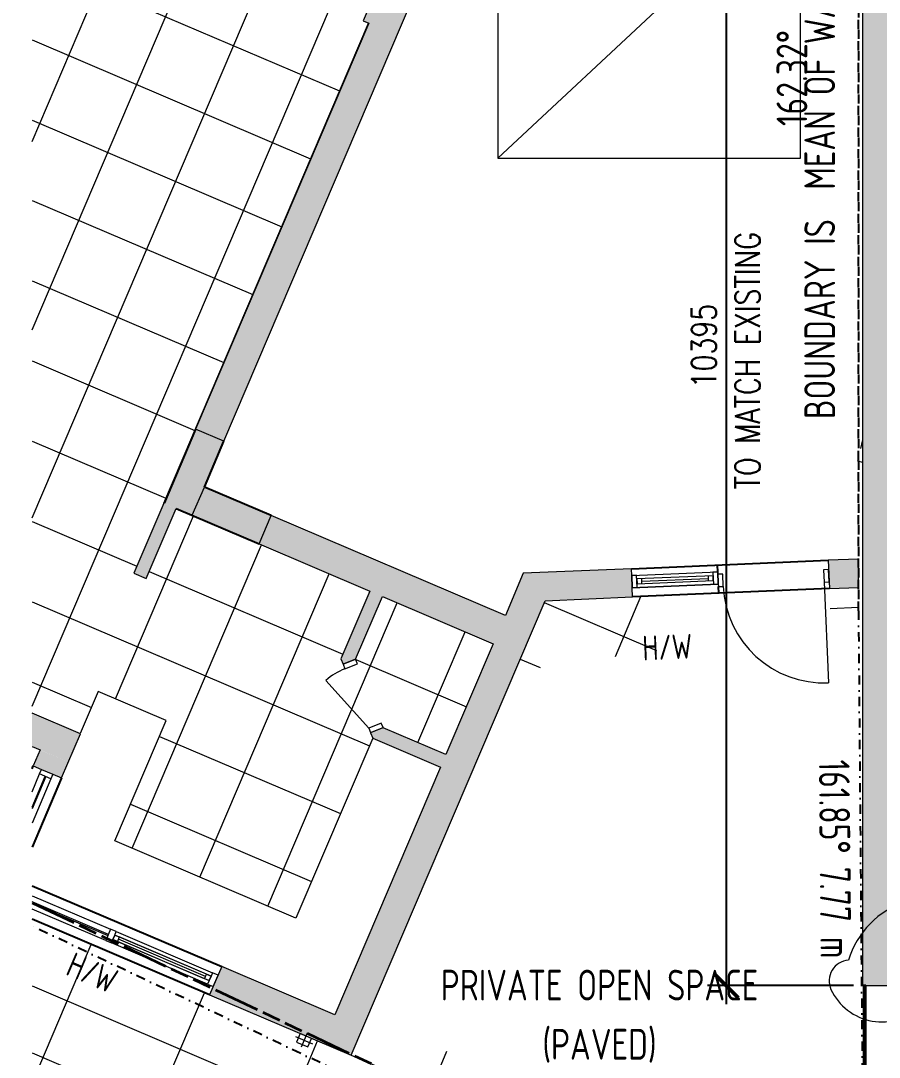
# Model space of a CAD drawing. Header units: millimetres. Extents: x -39027 to 364494, y -35256 to 94895.
# Drawn here: x 194223 to 201200, y -6288 to 2136 of the extents above; entities that cross this region are included whole.
import ezdxf

# ---------------------------------------------------------------- set-up
doc = ezdxf.new("R2010")
doc.units = ezdxf.units.MM
doc.header["$LTSCALE"] = 25
doc.header["$PDMODE"] = 3
for name, pattern in [('BG_Dash 3mm Loose', [6, 3, -3]), ('BG_Dash Dot 3mm', [7, 3, -2, 0, -2]), ('BG_Double Dash', [33, 15, -2, 6, -2, 6, -2])]:
    doc.linetypes.add(name, pattern=pattern)
for name, color, linetype, lineweight in [('A-DETL', 90, 'Continuous', 9), ('A-DETL-GENF', 92, 'Continuous', 5), ('A-DOOR', 3, 'Continuous', 5), ('A-DOOR-FRAM', 3, 'Continuous', 5), ('A-FLOR', 1, 'Continuous', 5), ('A-FLOR-PATT', 8, 'Continuous', 5), ('A-GLAZ', 3, 'Continuous', 5), ('C-PROP-LINE', 91, 'BG_Dash Dot 3mm', 25), ('C-PROP-LINE-IDEN', 91, 'Continuous', 5), ('C-TOPO-MINR', 7, 'BG_Dash 3mm Loose', 9), ('G-ANNO-TEXT', 231, 'Continuous', 5), ('P-SANR-FIXT', 6, 'Continuous', 5), ('Q-CASE', 31, 'Continuous', 13), ('REVISION CLOUD', 132, 'Continuous', 5)]:
    doc.layers.add(name, color=color, linetype=linetype, lineweight=lineweight)
for name, color, linetype in [('dla-txt-d-25', 3, 'Continuous'), ('Hatch-35', 2, 'Continuous'), ('Wall-35', 2, 'Continuous')]:
    doc.layers.add(name, color=color, linetype=linetype)
doc.styles.add('DLA-NOTES', font='romans.shx', dxfattribs={"width": 0.8})
doc.styles.add('ISOCPEUR_1', font='isocpeur.ttf', dxfattribs={"width": 0.75, "height": 700})
doc.styles.add('ISOCPEUR_2', font='isocpeur.ttf', dxfattribs={"width": 0.75, "height": 1000})
doc.dimstyles.new('DLA100', dxfattribs={"dimscale": 100, "dimtxt": 2, "dimasz": 2, "dimexe": 1.5, "dimexo": 2, "dimgap": 0.8, "dimtad": 1, "dimdec": 0, "dimdsep": 46, "dimtxsty": 'DLA-NOTES', "dimblk1": 'ARCHTICK', "dimblk2": 'ARCHTICK', "dimsah": 1, "dimcen": 2, "dimdle": 1.5, "dimclrd": 256, "dimclre": 256, "dimclrt": 7, "dimaunit": 1, "dimadec": 0, "dimazin": 0, "dimtfac": 1, "dimtdec": 0, "dimtmove": 2, "dimatfit": 3, "dimldrblk": 'ARCHTICK', "dimfxl": 1, "dimtolj": 1, "dimtzin": 0, "dimarcsym": 0})

# ---------------------------------------------------------------- blocks, each defined once
blk = doc.blocks.new('WINDOW_awning_1 panel_O - 1100 X 900-1608239-PROPOSED GROUND FLOOR PLAN')
at = {"layer": 'A-GLAZ'}
for p, q in [((-350, 60), (350, 60)), ((-350, -40), (-350, 60)), ((-310, 60), (-350, 60)), ((-350, 60), (-350, -40)), ((-310, -40), (-310, 60)), ((-310, 30), (-310, -10)), ((310, 30), (-310, 30)), ((-270, -10), (-270, 30)), ((-270, 10), (270, 10)), ((270, 30), (270, -10)), ((350, 60), (310, 60)), ((310, 60), (310, -40)), ((310, -10), (310, 30)), ((350, 60), (350, -40)), ((350, -40), (350, 60)), ((350, -40), (-350, -40)), ((-350, -40), (-310, -40)), ((-310, -10), (310, -10)), ((310, -40), (350, -40))]:
    blk.add_line(p, q, dxfattribs=at)
at = {"layer": 'A-GLAZ', "lineweight": 5}
for p, q in [((-350, 60), (350, 60)), ((-350, -40), (350, -40))]:
    blk.add_line(p, q, dxfattribs=at)
blk = doc.blocks.new('CASEWORK_Base_Bench Unit_U-Shape - 1-1065941-PROPOSED GROUND FLOOR PLAN')
at = {"layer": 'Q-CASE'}
for p, q in [((-1255.3, -600), (334.7, -600)), ((334.7, -600), (334.7, -2200)), ((334.7, -2200), (-727.3, -2200)), ((-727.3, -2200), (-727.3, -2800)), ((-727.3, -2800), (-356.1, -2800))]:
    blk.add_line(p, q, dxfattribs=at)
blk = doc.blocks.new('DOOR_HINGED_EXT_single - 2040 x 820 Flush-2520410-PROPOSED GROUND FLOOR PLAN')
at = {"layer": 'A-DETL-GENF'}
blk.add_line((415.1, -110), (415.1, -930), dxfattribs=at)
blk.add_arc((415.1, -110), 820, 180, 270, dxfattribs=at)
at = {"layer": 'A-DOOR-FRAM'}
for p, q in [((-404.9, -10), (-444.9, -10)), ((-404.9, -110), (-404.9, -10)), ((455.1, -10), (415.1, -10)), ((415.1, -10), (415.1, -110)), ((455.1, -110), (455.1, -10)), ((-444.9, -90), (-444.9, -110)), ((-444.9, -110), (-404.9, -110)), ((415.1, -110), (455.1, -110))]:
    blk.add_line(p, q, dxfattribs=at)
blk = doc.blocks.new('DOOR_HINGED_INT_single - Flush 2040 x 520-1067418-PROPOSED GROUND FLOOR PLAN')
at = {"layer": 'A-DETL-GENF'}
blk.add_line((265.1, -55), (-223.5, -232.9), dxfattribs=at)
blk.add_arc((265.1, -55), 520, 180, 200, dxfattribs=at)
at = {"layer": 'A-DOOR-FRAM'}
for p, q in [((-254.9, 55), (-294.9, 55)), ((-294.9, 55), (-294.9, -55)), ((-254.9, -55), (-254.9, 55)), ((305.1, 55), (265.1, 55)), ((265.1, 55), (265.1, -55)), ((305.1, -55), (305.1, 55)), ((-294.9, -55), (-254.9, -55)), ((265.1, -55), (305.1, -55))]:
    blk.add_line(p, q, dxfattribs=at)
blk = doc.blocks.new('PLUMB_DP_Square - 100x75-1517378-PROPOSED GROUND FLOOR PLAN')
at = {"layer": 'P-SANR-FIXT'}
for p, q in [((0, 950), (0, 825)), ((-75, 887.5), (75, 887.5)), ((50, 925), (-50, 925)), ((-50, 925), (-50, 850)), ((-50, 850), (50, 850)), ((50, 850), (50, 925))]:
    blk.add_line(p, q, dxfattribs=at)
blk = doc.blocks.new('WINDOW_fixed_GENERIC - 1100x900-2172734-PROPOSED GROUND FLOOR PLAN')
at = {"layer": 'A-GLAZ'}
for p, q in [((-450, 48.2), (-410, 48.2)), ((-450, -51.8), (-450, 48.2)), ((-410, 48.2), (-410, -51.8)), ((-410, -3), (-410, 3)), ((-410, 3), (-124.3, 3)), ((-410, -51.8), (-450, -51.8)), ((-138.4, -3), (-410, -3))]:
    blk.add_line(p, q, dxfattribs=at)
at = {"layer": 'A-GLAZ', "lineweight": 5}
for p, q in [((-410, 48.2), (-18.4, 48.2)), ((-252.9, -51.8), (-410, -51.8))]:
    blk.add_line(p, q, dxfattribs=at)
blk = doc.blocks.new('WINDOW_awning_2 panel_OF - 1100x1800-2172834-PROPOSED GROUND FLOOR PLAN')
at = {"layer": 'A-GLAZ'}
for p, q in [((-850, 50), (-900, 50)), ((-900, 50), (-900, -50)), ((-850, 20), (-850, 50)), ((0, 20), (-850, 20)), ((-850, 20), (-850, -20)), ((-850, -20), (-850, 20)), ((-850, 20), (-810, 20)), ((-810, 20), (-810, -20)), ((-40, -20), (-40, 20)), ((-40, 20), (0, 20)), ((50, 50), (0, 50)), ((0, 50), (0, 20)), ((0, -20), (0, 20)), ((0, 20), (0, -20)), ((50, -50), (50, 50)), ((720.5, 5), (50, 5)), ((50, 5), (50, -5)), ((-900, -50), (-850, -50)), ((-850, -20), (0, -20)), ((-810, -20), (-850, -20)), ((-850, -50), (-850, -20)), ((-810, 0), (-40, 0)), ((0, -20), (-40, -20)), ((0, -20), (0, -50)), ((0, -50), (50, -50)), ((50, -5), (724.7, -5))]:
    blk.add_line(p, q, dxfattribs=at)
at = {"layer": 'A-GLAZ', "lineweight": 5}
for p, q in [((-850, 50), (0, 50)), ((-810, 20), (-40, 20)), ((50, 50), (701.3, 50)), ((0, -50), (-850, -50)), ((-810, -20), (-40, -20)), ((743.9, -50), (50, -50))]:
    blk.add_line(p, q, dxfattribs=at)
blk = doc.blocks.new('DOOR_GARAGE_panel lift - 2100x2400-2531457-PROPOSED GROUND FLOOR PLAN')
at = {"layer": 'A-DOOR', "lineweight": 5}
for p, q in [((-1230, -2415), (1230, -115)), ((-1230, -115), (-1230, -2415)), ((1230, -2415), (1230, -115)), ((-1230, -2415), (1230, -2415))]:
    blk.add_line(p, q, dxfattribs=at)
at = {"layer": 'A-DOOR'}
for p, q in [((-1230, -115), (-1230, -165)), ((-1230, -165), (-1210, -165)), ((-1225, -160), (-1225, -120)), ((-1225, -120), (-1210, -120)), ((1225, -120), (-1225, -120)), ((-1225, -120), (-1225, -160)), ((-1210, -160), (-1225, -160)), ((-1225, -160), (1225, -160)), ((-1210, -120), (-1210, -115)), ((-1210, -165), (-1210, -160)), ((1210, -115), (1210, -120)), ((1210, -120), (1225, -120)), ((1225, -160), (1210, -160)), ((1210, -160), (1210, -165)), ((1210, -165), (1230, -165)), ((1225, -120), (1225, -160)), ((1225, -160), (1225, -120)), ((1230, -165), (1230, -115))]:
    blk.add_line(p, q, dxfattribs=at)
blk = doc.blocks.new('Family - ___-1009153-PROPOSED GROUND FLOOR PLAN')
at = {"layer": 'C-PROP-LINE'}
for q in [(-745.7, 4650.2), (-681.9, -10468.1)]:
    blk.add_line((-745.7, -2698.3), q, dxfattribs=at)
blk = doc.blocks.new('Family - ___-2269169-PROPOSED GROUND FLOOR PLAN')
at = {"layer": 'C-PROP-LINE'}
for p, q in [((-745.7, 4650.2), (-745.7, -2698.3)), ((-745.7, -2698.3), (-681.6, -10502.6))]:
    blk.add_line(p, q, dxfattribs=at)
blk = doc.blocks.new('Family - ___-2269460-PROPOSED GROUND FLOOR PLAN')
at = {"layer": 'C-PROP-LINE'}
blk.add_line((99.7, -8847.8), (-7462.2, -5260.4), dxfattribs=at)
blk = doc.blocks.new('_ARCHTICK')
at = {"color": 0, "linetype": 'ByBlock', "const_width": 0.15}
blk.add_lwpolyline([(-0.5, -0.5), (0.5, 0.5)], dxfattribs=at)
blk = doc.blocks.new('*D1225')
at = {"layer": 'Defpoints', "color": 0, "transparency": 16777216}
for p in [(201066.8, 4689.9), (199955.1, -5705.3), (201190.5, -5705.3)]:
    blk.add_point(p, dxfattribs=at)
at = {"layer": 'dla-txt-d-25', "lineweight": -2, "transparency": 16777216}
for p, q in [((199955.1, 4839.9), (199955.1, -5855.3)), ((200866.8, 4689.9), (199805.1, 4689.9)), ((200990.5, -5705.3), (199805.1, -5705.3))]:
    blk.add_line(p, q, dxfattribs=at)
at = {"layer": 'dla-txt-d-25', "lineweight": -2, "transparency": 16777216, "xscale": 200, "yscale": 200, "zscale": 200}
for p, rotation in [((199955.1, 4689.9), 90), ((199955.1, -5705.3), 270)]:
    blk.add_blockref('_ARCHTICK', p, dxfattribs=dict(at, rotation=rotation))
at = {"layer": 'dla-txt-d-25', "color": 7, "transparency": 16777216, "insert": (199775.1, -507.7), "char_height": 200, "attachment_point": 5, "rotation": 90, "style": 'DLA-NOTES'}
blk.add_mtext('\\A1;10395', dxfattribs=at)

msp = doc.modelspace()

# ---------------------------------------------------------------- hatches: boundary and pattern name
at = {"layer": 'A-FLOR-PATT', "lineweight": 5}
h = msp.add_hatch(dxfattribs=at)
h.set_pattern_fill('FP_31', color=256, style=0, pattern_type=2)
h.set_pattern_definition([(156.899, (197055.87, 1462.9), (-235.41, -551.89), []), (246.899, (197055.87, 1462.9), (551.89, -235.41), [])])
h.paths.add_polyline_path([(196460, -5156.3), (197083.8, -3693.8), (197051.2, -3612.7), (197153.3, -3571.6), (197168.9, -3610.4), (197678.9, -3828), (198063.4, -2926.6), (197162, -2542.1), (196944.4, -3052), (196959.3, -3089.2), (196857.3, -3130.2), (196825.4, -3050.8), (197060.8, -2498.9), (195486.6, -1827.4), (195243.4, -2397.7), (195142.2, -2354.6), (197049.9, 2117.8), (194315.1, 3284.3), (194315.1, -3490.4), (194707.4, -3657.7), (194853.1, -3316.3), (195405, -3551.7), (194988.3, -4528.5), (196036.3, -4975.6)], flags=0)
h.paths.add_polyline_path([(194315.1, 3499.4), (194625.3, 4226.7), (194588.5, 4242.4), (194610.1, 4293), (194315.1, 4418.8), (194315.1, 3521.9)], flags=0)
h.paths.add_polyline_path([(194315.1, 5882.5), (194404.8, 6092.8), (194354.2, 6114.4), (194369.9, 6151.2), (194315.1, 6174.6), (194315.1, 5917)], flags=0)
h = msp.add_hatch(dxfattribs=at)
h.set_pattern_fill('FP_32', color=256, style=0, pattern_type=2)
h.set_pattern_definition([(336.899, (196304.36, -4383.2), (196.177, 459.907), []), (66.9, (196304.4, -4383.2), (-919.81, 392.35), [])])
h.paths.add_polyline_path([(197872.6, -8479.1), (199023.9, -7215.7), (199098.3, -7196), (197093.6, -5837.3), (196908.3, -6271.6), (194315.1, -5165.5), (194315.1, -6791.4), (197757.6, -8424.5)], flags=0)
h.paths.add_polyline_path([(198239.5, -3150.8), (199512.6, -2962.6), (199370.5, -2539.6), (198484.1, -2577.5), (198256.4, -3111.3)], flags=0)
at = {"layer": 'Hatch-35'}
h = msp.add_hatch(color=256, dxfattribs=at)
h.dxf.hatch_style = 1
h.paths.add_polyline_path([(201315.5, -2600.1), (202924, -2600.1), (202924, -2572.6), (202597.8, -2572.6), (202597.8, -2542.6), (202924, -2542.6), (202924, -2510.1), (201315.5, -2510.1), (201315.5, -1510.1), (203855.5, -1510.1), (203855.5, -2510.1), (203744, -2510.1), (203744, -2600.1), (205235.5, -2600.1), (205235.5, -2510.1), (204935.5, -2510.1), (204935.5, -2427.5), (204845.5, -2427.5), (204845.5, -2510.1), (203945.5, -2510.1), (203945.5, 470.3), (204093.1, 470.3), (204093.1, 560.3), (203945.5, 560.3), (203945.5, 990.3), (203194.8, 990.3), (203194.8, 900.3), (203855.5, 900.3), (203855.5, 900.3), (203855.5, -379.6), (203855.5, -822.7), (203864.4, -822.7), (203864.4, -1166.7), (203855.5, -1420.1), (201315.5, -1420.1), (201315.5, 900.3), (202374.8, 900.3), (202374.8, 933.9), (201944.1, 933.9), (201944.1, 963.9), (202374.8, 963.9), (202374.8, 990.3), (201315.5, 990.3), (201315.5, 4439.9), (202365.5, 4439.9), (202365.5, 4689.9), (201065.5, 4689.9), (201065.5, -5704.3), (201315.5, -5704.3)])
at = {"layer": 'Wall-35'}
h = msp.add_hatch(color=256, dxfattribs=at)
h.paths.add_polyline_path([(197282.1, 2018.7), (197380.2, 2248.7), (197104.2, 2366.4), (197006.1, 2136.4), (197168.6, 2067.1)], flags=0)
h.paths.add_polyline_path([(194522.6, 3195.8), (194620.7, 3425.7), (194565.5, 3449.3), (194467.4, 3219.3)], flags=0)
for points in [[(195874.6, -1280.9), (197282.1, 2018.7), (197052.1, 2116.8), (195644.7, -1182.8), (195715.7, -1213.1)], [(195617.7, -1883.3), (195874.6, -1280.9), (195644.7, -1182.8), (195387.7, -1785.3), (195581.9, -1868.1)], [(196160.4, -2114.8), (196258.4, -1884.9), (195715.7, -1653.4), (195617.7, -1883.3), (195715.7, -1925.2)], [(195243.4, -2397.7), (195486.6, -1827.4), (195385, -1785.3), (195142.2, -2354.6)], [(198063.4, -2926.6), (198161.5, -2696.6), (196258.4, -1884.9), (196160.4, -2114.8), (197988.8, -2894.8)], [(197006.4, -6041.6), (198584.1, -2343), (198307.3, -2354.8), (196776.5, -5943.6)], [(196842.4, -3093.1), (196945, -3050.8), (197162, -2542.1), (197060.8, -2498.9), (196825.9, -3052), (196840.8, -3089.2)], [(194610.3, -3888.1), (194707.4, -3657.7), (194315.1, -3490.4), (194315.1, -3762.2), (194609.3, -3887.7)], [(197635.7, -3929.2), (197678.9, -3828), (197166.5, -3609.4), (197066.1, -3649.8), (197083.8, -3693.8), (197618.5, -3921.8)], [(194555.1, -4017.6), (194609.3, -3887.7), (194380, -3791), (194325.1, -3919.5), (194554.1, -4017.2)], [(196908.3, -6271.6), (197006.4, -6041.6), (195856.7, -5551.2), (195758.6, -5781.2), (196494, -6094.9)]]:
    msp.add_hatch(color=256, dxfattribs=at).paths.add_polyline_path(points, flags=0)
h = msp.add_hatch(color=256, dxfattribs=at)
h.paths.add_polyline_path([(198484.1, -2577.5), (199196.2, -2547), (199186.4, -2317.2), (198584.1, -2343), (198526.2, -2478.6)], flags=0)
h.paths.add_polyline_path([(200794.8, -2478.7), (201031.6, -2468.6), (201031.6, -2238.4), (200784.9, -2248.9), (200794.8, -2478.6)], flags=0)

# ---------------------------------------------------------------- linework, layer by layer
at = {"layer": 'A-DETL', "lineweight": 15}
msp.add_line((201031.6, -2633.6), (200801.8, -2643.5), dxfattribs=at)
at = {"layer": 'A-DETL', "linetype": 'BG_Double Dash', "lineweight": 35}
msp.add_line((194315.1, -5032.6), (216935.3, -15763.4), dxfattribs=at)
at = {"layer": 'A-FLOR'}
for p, q in [((195385.4, -1784.3), (197049.9, 2117.8)), ((197168.2, -3608.7), (197168.9, -3610.4))]:
    msp.add_line(p, q, dxfattribs=at)
at = {"layer": 'C-TOPO-MINR'}
for p, q in [((201065.5, -1268.5), (201023.8, -1441.5)), ((201023.8, -1441.5), (201065.5, -1452.2))]:
    msp.add_line(p, q, dxfattribs=at)
at = {"layer": 'REVISION CLOUD'}
msp.add_lwpolyline([(202079.4, -5130.8, 0.520567), (200950.4, -5499, 0.520567), (200807.8, -5736.5, 0.520567), (201544.6, -5867.1, 0.520567), (202305.1, -5890.9, 0.520567), (203113.2, -5890.9, 0.520567), (202911.2, -5380.2, 0.520567)], format="xyb", close=True, dxfattribs=at)
at = {"layer": 'Wall-35', "lineweight": 15}
for p, q in [((201065.5, 4689.9), (201065.5, -5704.3)), ((195874.6, -1280.9), (197836.7, 3318.9)), ((197104.2, 2366.4), (197006.1, 2136.4)), ((197052.1, 2116.8), (195644.7, -1182.8)), ((197006.1, 2136.4), (197052.1, 2116.8)), ((195874.6, -1280.9), (195644.7, -1182.8)), ((195385.4, -1784.3), (195142.2, -2354.6)), ((195243.4, -2397.7), (195486.6, -1827.4)), ((195387.7, -1785.3), (195385.4, -1784.3)), ((196160.4, -2114.8), (196258.4, -1884.9)), ((198161.5, -2696.6), (196258.4, -1884.9)), ((196160.4, -2114.8), (197060.8, -2498.9)), ((201031.6, -2238.4), (200784.9, -2248.9)), ((200784.9, -2248.9), (200794.8, -2478.7)), ((201031.6, -2468.6), (201031.6, -2238.4)), ((195142.2, -2354.6), (195243.4, -2397.7)), ((198307.3, -2354.8), (198161.5, -2696.6)), ((199186.4, -2317.2), (198307.3, -2354.8)), ((199188.7, -2372.2), (199186.4, -2317.2)), ((197060.8, -2498.9), (196825.4, -3050.8)), ((199196.2, -2547), (199193, -2472.1)), ((200794.8, -2478.7), (201031.6, -2468.6)), ((196908.3, -6271.6), (198484.1, -2577.5)), ((196944.4, -3052), (197162, -2542.1)), ((197162, -2542.1), (198063.4, -2926.6)), ((198484.1, -2577.5), (199196.2, -2547)), ((198063.4, -2926.6), (197678.9, -3828)), ((196825.4, -3050.8), (196842.4, -3093.1)), ((196842.4, -3093.1), (196944.4, -3052)), ((194708.4, -3658.1), (194315.1, -3490.4)), ((197166.5, -3609.4), (197066.1, -3649.8)), ((197678.9, -3828), (197168.9, -3610.4)), ((194555.1, -4017.6), (194708.4, -3658.1)), ((197066.1, -3649.8), (197083.8, -3693.8)), ((197083.8, -3693.8), (197635.7, -3929.2)), ((194315.1, -3762.2), (194380.4, -3790)), ((194380.4, -3790), (194325.1, -3919.5)), ((194325.1, -3919.5), (194392.4, -3948.2)), ((197635.7, -3929.2), (196776.5, -5943.6)), ((194484.4, -3987.4), (194555.1, -4017.6)), ((195856.7, -5551.2), (195758.6, -5781.2)), ((196776.5, -5943.6), (195856.7, -5551.2)), ((201065.5, -5704.3), (201315.5, -5704.3)), ((195758.6, -5781.2), (196908.3, -6271.6))]:
    msp.add_line(p, q, dxfattribs=at)
at = {"layer": 'Wall-35'}
for p, q in [((195644.7, -1182.8), (195387.7, -1785.3)), ((195715.7, -1653.4), (195874.6, -1280.9)), ((196258.4, -1884.9), (195715.7, -1653.4)), ((195486.6, -1827.4), (196160.4, -2114.8)), ((199186.4, -2317.2), (200784.9, -2248.9)), ((199888.1, -2342.3), (199885.8, -2287.4)), ((200794.8, -2478.7), (199196.2, -2547)), ((199895.6, -2517.2), (199893.2, -2462.2)), ((194315.1, -3943), (194325.1, -3919.5)), ((194555.1, -4017.6), (194315.1, -4580.2)), ((194315.1, -4893.7), (195856.7, -5551.2)), ((195758.6, -5781.2), (194315.1, -5165.5)), ((201092.6, -5705.4), (201072.6, -5705.4)), ((201072.6, -5705.4), (201072.6, -10479.6)), ((201092.6, -10489.1), (201092.6, -5705.4))]:
    msp.add_line(p, q, dxfattribs=at)
at = {"layer": 'Wall-35', "lineweight": 5}
msp.add_line((195617.7, -1883.3), (195715.7, -1653.4), dxfattribs=at)

# ---------------------------------------------------------------- block references
at = {"layer": 'A-DOOR'}
msp.add_blockref('DOOR_GARAGE_panel lift - 2100x2400-2531457-PROPOSED GROUND FLOOR PLAN', (199331.6, 3433.9), dxfattribs=at)
for name, p, rotation in [('DOOR_HINGED_EXT_single - 2040 x 820 Flush-2520410-PROPOSED GROUND FLOOR PLAN', (200333, -2333.3), 2.446577006943471), ('DOOR_HINGED_INT_single - Flush 2040 x 520-1067418-PROPOSED GROUND FLOOR PLAN', (197003.4, -3346.1), 291.899377919427)]:
    msp.add_blockref(name, p, dxfattribs=dict(at, rotation=rotation))
at = {"layer": 'A-GLAZ'}
for name, p, rotation in [('WINDOW_awning_1 panel_O - 1100 X 900-1608239-PROPOSED GROUND FLOOR PLAN', (199541, -2417.2), 2.446577006943471), ('WINDOW_fixed_GENERIC - 1100x900-2172734-PROPOSED GROUND FLOOR PLAN', (194263.6, -4382.5), 246.899377919427), ('WINDOW_awning_2 panel_OF - 1100x1800-2172834-PROPOSED GROUND FLOOR PLAN', (194979.8, -5313.1), 156.8993779194334)]:
    msp.add_blockref(name, p, dxfattribs=dict(at, rotation=rotation))
at = {"layer": 'C-PROP-LINE'}
for name in ['Family - ___-1009153-PROPOSED GROUND FLOOR PLAN', 'Family - ___-2269169-PROPOSED GROUND FLOOR PLAN', 'Family - ___-2269460-PROPOSED GROUND FLOOR PLAN']:
    msp.add_blockref(name, (201777.3, 39.7), dxfattribs=at)
at = {"layer": 'P-SANR-FIXT', "rotation": 336.8993779194271}
msp.add_blockref('PLUMB_DP_Square - 100x75-1517378-PROPOSED GROUND FLOOR PLAN', (196177.5, -6965.5), dxfattribs=at)
at = {"layer": 'Q-CASE', "rotation": 246.8993779194043}
msp.add_blockref('CASEWORK_Base_Bench Unit_U-Shape - 1-1065941-PROPOSED GROUND FLOOR PLAN', (197143.2, -5083.8), dxfattribs=at)

# ---------------------------------------------------------------- texts
at = {"layer": 'C-PROP-LINE-IDEN', "char_height": 250, "line_spacing_factor": 1.153846, "style": 'ISOCPEUR_1'}
for s, insert, width, attachment_point, rotation in [('162.32°', (200365.8, 2060.7), 936, 3, 90), ('161.85°', (200965.5, -4632), 891, 3, 270.47073), ('7.77 m', (200966.5, -4739.6), 870, 1, 270.47073)]:
    msp.add_mtext(s, dxfattribs=dict(at, insert=insert, width=width, attachment_point=attachment_point, rotation=rotation))
at = {"layer": 'dla-txt-d-25', "insert": (200030.2, -1672.9), "char_height": 200, "attachment_point": 1, "rotation": 90, "style": 'DLA-NOTES'}
msp.add_mtext_dynamic_manual_height_columns('TO MATCH EXISTING', width=3745.115, gutter_width=1000, heights=[0], dxfattribs=at)
at = {"layer": 'G-ANNO-TEXT', "color": 7, "lineweight": 13, "insert": (200591.5, 745.4), "char_height": 250, "width": 4236, "attachment_point": 2, "rotation": 90, "line_spacing_factor": 1.153846, "style": 'ISOCPEUR_1'}
msp.add_mtext('BOUNDARY IS  MEAN OF WALL', dxfattribs=at)
at = {"layer": 'G-ANNO-TEXT', "color": 7, "lineweight": 15, "char_height": 200, "width": 465.6, "attachment_point": 2, "line_spacing_factor": 1.153846, "style": 'ISOCPEUR_2'}
for insert, rotation in [((199473.7, -2854.8), 2.44658), ((194843.1, -5509), 336.89938)]:
    msp.add_mtext('H/W', dxfattribs=dict(at, insert=insert, rotation=rotation))
at = {"layer": 'G-ANNO-TEXT', "color": 7, "lineweight": 13, "insert": (198926.8, -5576.5), "char_height": 250, "width": 3003, "attachment_point": 2, "line_spacing_factor": 1.153846, "style": 'ISOCPEUR_1'}
msp.add_mtext('PRIVATE OPEN SPACE\\P(PAVED)', dxfattribs=at)

# ---------------------------------------------------------------- dimensions: what is measured, and where the dimension line sits
at = {"layer": 'dla-txt-d-25'}
dim = msp.add_linear_dim(base=(199955.1, -5705.3), p1=(201066.8, 4689.9), p2=(201190.5, -5705.3), angle=90, dimstyle='DLA100', dxfattribs=at)
dim.commit()
dim.dimension.update_dxf_attribs({"geometry": '*D1225', "text_midpoint": (199775.1, -507.7)})

doc.saveas('drawing.dxf')
